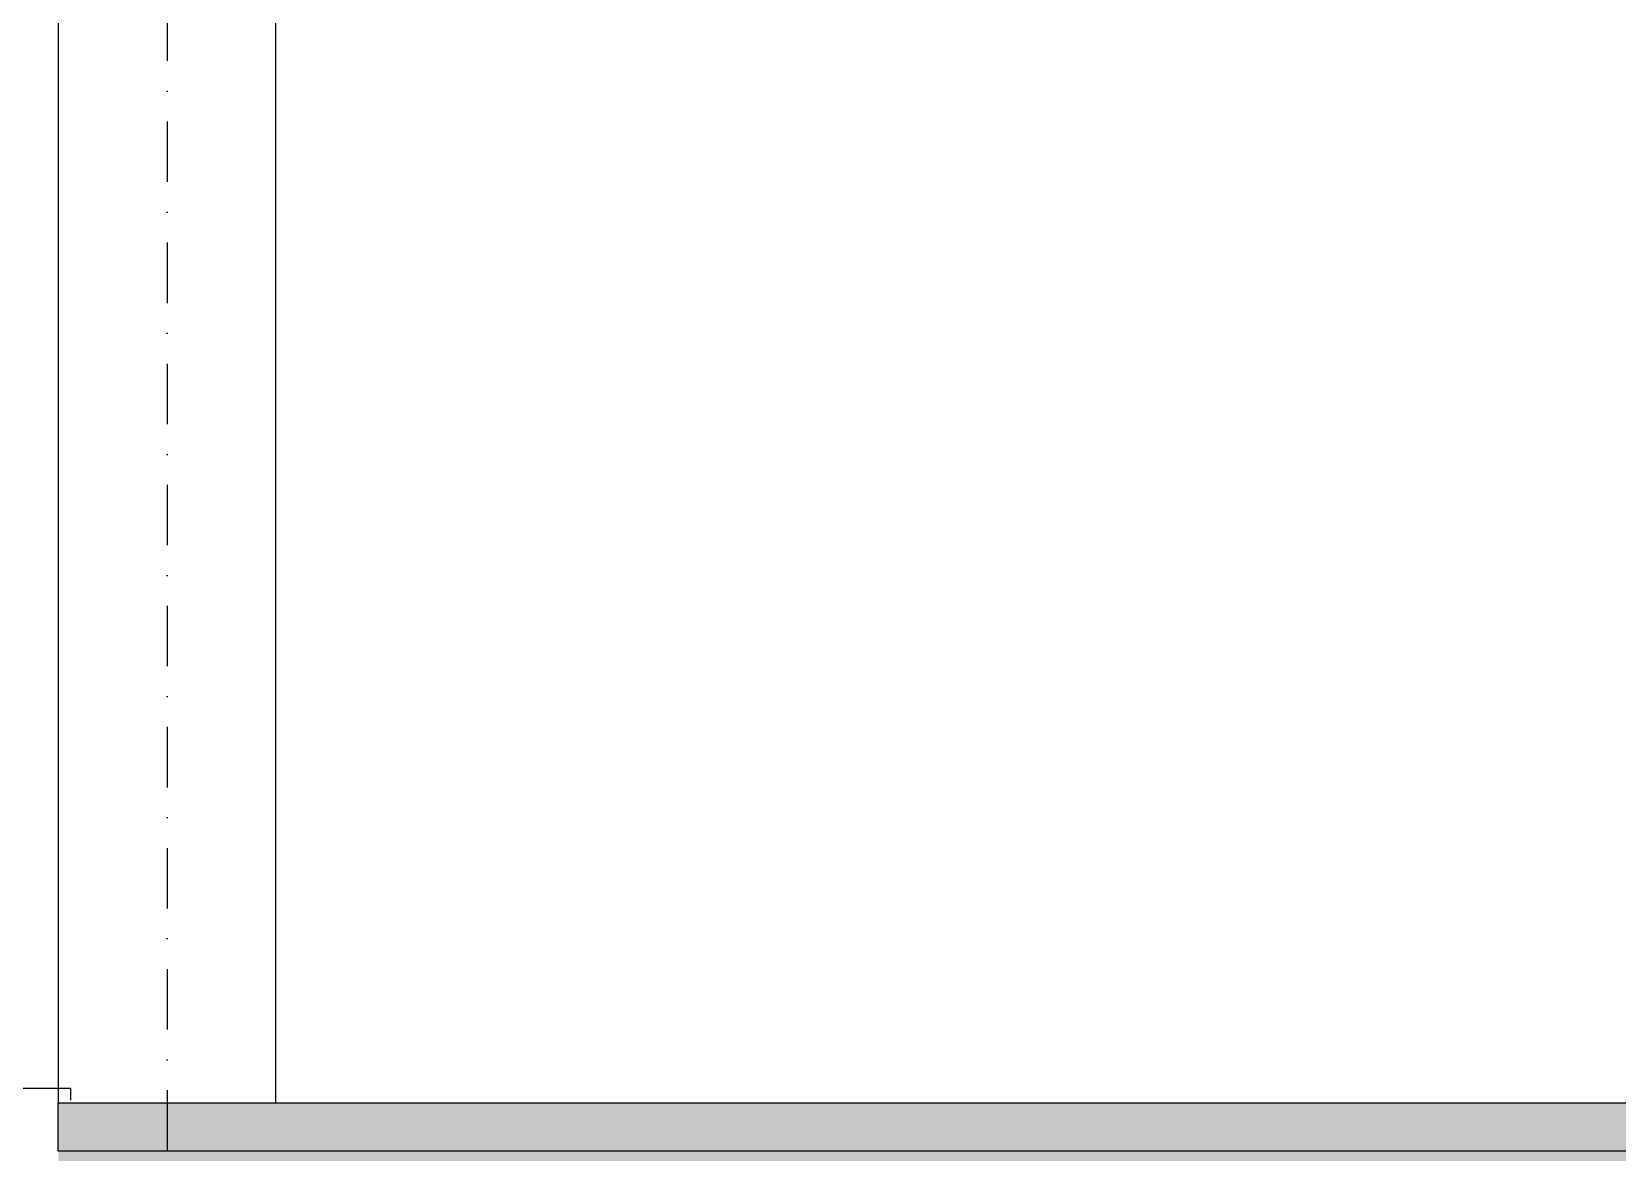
# Model space of a CAD drawing. Header units: centimetres. Extents: x 77182 to 116086, y 20619 to 33555.
# Drawn here: x 94009 to 94665, y 21920 to 22384 of the extents above; entities that cross this region are included whole.
import ezdxf

# ---------------------------------------------------------------- set-up
doc = ezdxf.new("R2010")
doc.units = ezdxf.units.CM
doc.header["$LTSCALE"] = 100
doc.linetypes.add('DASHDOT2', pattern=[0.5, 0.25, -0.125, 0, -0.125])
for name, color, linetype in [('A-ANNO-GRID', 155, 'DASHDOT2'), ('A-ELEV-01', 255, 'Continuous'), ('A-WALL-STEL', 202, 'Continuous'), ('S-CONC', 5, 'Continuous'), ('S-HTCH', 8, 'Continuous')]:
    doc.layers.add(name, color=color, linetype=linetype)

msp = doc.modelspace()

# ---------------------------------------------------------------- hatches: boundary and pattern name
at = {"layer": 'S-HTCH'}
h = msp.add_hatch(dxfattribs=at)
h.set_pattern_fill('ANSI33', color=256, style=0)
h.set_pattern_definition([(45, (84445.261, 23206.629), (-4.490128, 4.490128), []), (45, (84449.7513, 23206.629), (-4.490128, 4.490128), [3.175, -1.5875])])
h.paths.add_polyline_path([(109909.7, 21920.39), (109909.7, 21940.39), (94019.7, 21940.39), (94019.7, 21920.39)])
h.paths.add_polyline_path([(109909.7, 21940.39), (109909.7, 21920.39), (111808.2, 21920.39), (111808.2, 21940.39)])
h = msp.add_hatch(dxfattribs=at)
h.set_pattern_fill('AR-CONC', color=256, scale=0.1, style=0)
h.set_pattern_definition([(50, (-37297.674, 23541.89), (18.2184669, -1.5939086), [1.905, -20.955]), (355, (-37297.674, 23541.89), (-3.5243421, 19.1056845), [1.524, -16.7640584]), (100.451445, (-37296.156, 23541.757), (14.6941247, 17.5117752), [1.6190009, -17.8090245]), (46.1842, (-37297.674, 23546.97), (27.107904, -4.2042328), [2.8575, -31.4325]), (96.635558, (-37295.415, 23546.62), (23.7404134, 24.7426125), [2.4285023, -26.713561]), (351.184151, (-37297.674, 23546.97), (23.7404134, 24.7426125), [2.2859967, -25.145973]), (21, (-37295.134, 23545.7), (15.1614391, -10.2265198), [1.905, -20.955]), (326, (-37295.134, 23545.7), (6.1802028, 18.4187966), [1.524, -16.764]), (71.451445, (-37293.87, 23544.848), (21.341642, 8.1922769), [1.6190009, -17.8089938]), (37.5, (-37297.674, 23541.89), (0.30886033, 8.4555039), [0, -16.5608, 0, -17.018, 0, -16.8275]), (7.5, (-37297.674, 23541.89), (6.68196625, 10.0180575), [0, -9.7028, 0, -16.1798, 0, -6.4135]), (327.5, (-37303.3384, 23541.89), (13.55905952, -0.5728744), [0, -6.35, 0, -19.812, 0, -26.289]), (317.5, (-37305.878, 23541.89), (14.8129181, 2.5426491), [0, -8.255, 0, -13.1572, 0, -18.669])])
h.paths.add_polyline_path([(111782.7, 21920.39), (94019.7, 21920.39), (94019.7, 21910.39), (111782.7, 21910.39)])

# ---------------------------------------------------------------- linework, layer by layer
at = {"layer": 'A-ANNO-GRID'}
msp.add_lwpolyline([(94064.7, 23398.48), (94064.7, 21665.39)], dxfattribs=at)
at = {"layer": 'A-ELEV-01'}
for points in [[(94019.7, 22540.39), (94019.7, 21940.39)], [(94109.7, 21940.39), (94109.7, 22540.39)]]:
    msp.add_lwpolyline(points, dxfattribs=at)
at = {"layer": 'A-WALL-STEL'}
msp.add_lwpolyline([(94004.7, 21951.39), (94004.7, 21946.39), (94024.7, 21946.39), (94024.7, 21941.39)], dxfattribs=at)
at = {"layer": 'S-CONC'}
msp.add_lwpolyline([(109909.7, 21920.39), (94019.7, 21920.39), (94019.7, 21940.39), (109909.7, 21940.39)], dxfattribs=at)

doc.saveas('drawing.dxf')
